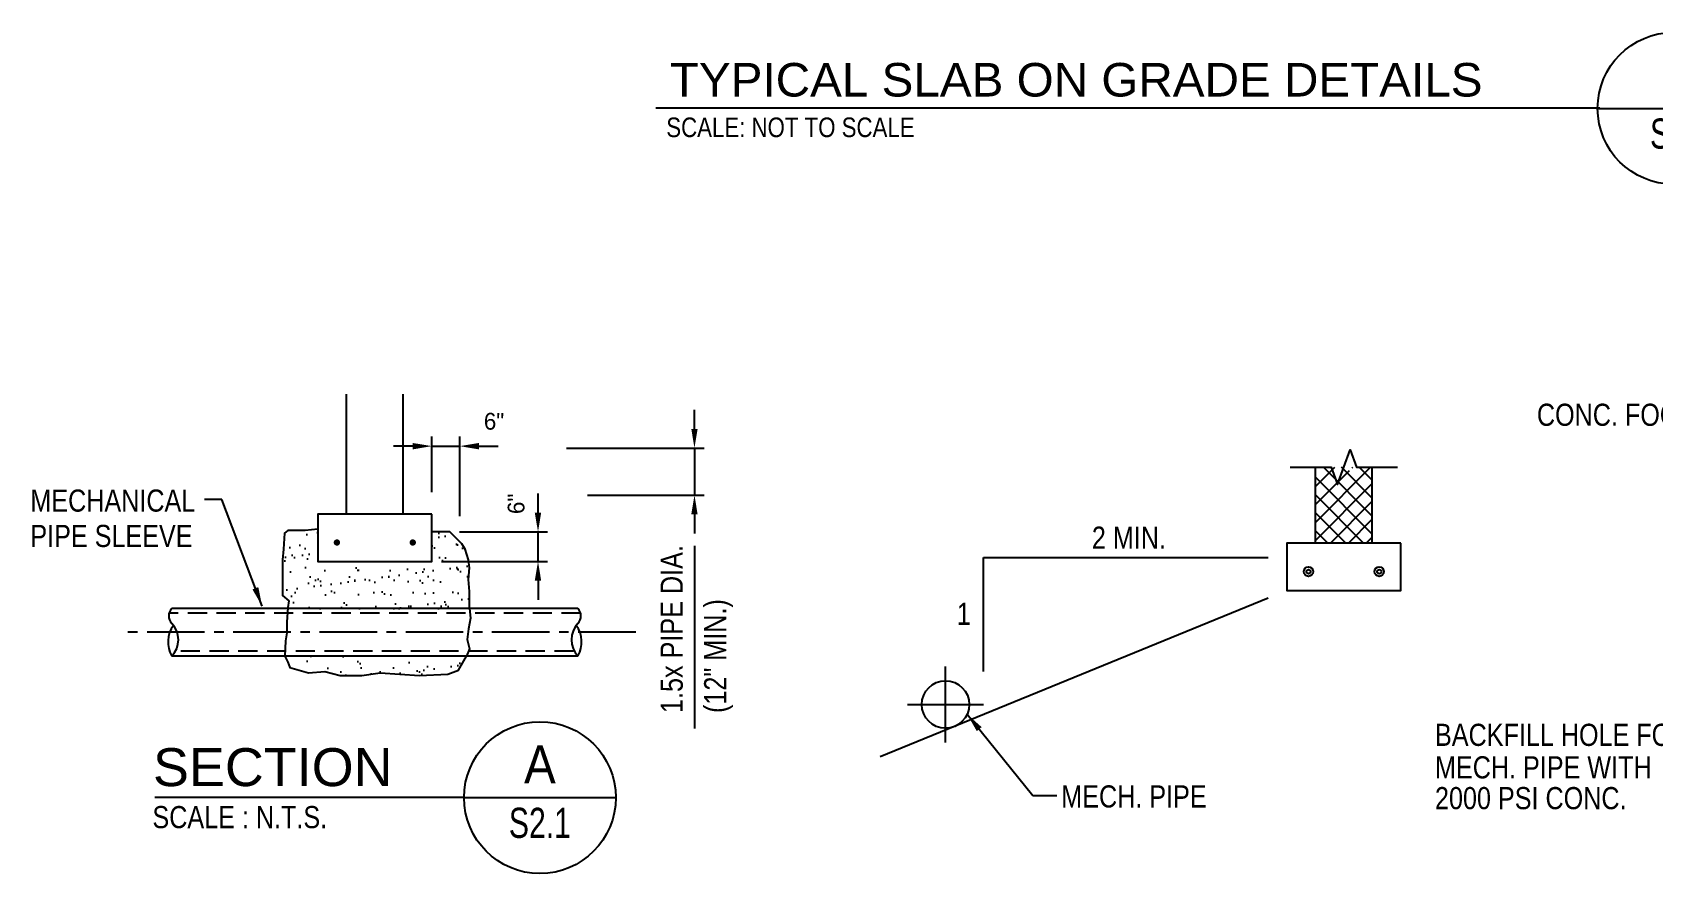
# Model space of a CAD drawing. Extents: x 4834 to 83801, y -13735 to 32221.
# Drawn here: x 10825.7 to 10994.9, y -5030.5 to -4942.7 of the extents above; entities that cross this region are included whole.
import ezdxf
from ezdxf.enums import TextEntityAlignment as Align

# ---------------------------------------------------------------- set-up
doc = ezdxf.new("R2010")
doc.units = 0
doc.header["$LTSCALE"] = 8
doc.header["$MEASUREMENT"] = 0
doc.linetypes.add('CENTER2', pattern=[1.125, 0.75, -0.125, 0.125, -0.125])
doc.linetypes.add('HIDDEN', pattern=[0.375, 0.25, -0.125])
doc.layers.get('0').update_dxf_attribs({"lineweight": 9})
doc.layers.get('DefPoints').update_dxf_attribs({"color": 17})
for name, color, linetype in [('S-DIMS', 2, 'Continuous'), ('S-GRID', 9, 'CENTER2'), ('S-HATCH', 8, 'Continuous'), ('S-MARK', 3, 'Continuous'), ('S-SECT-CCON', 4, 'Continuous'), ('S-SECT-CSTL', 71, 'Continuous'), ('S-SECT-ELEV', 1, 'Continuous'), ('S-SECT-MISC', 134, 'Continuous'), ('S-SECT-RBAR', 4, 'Continuous'), ('s-text', 6, 'Continuous')]:
    doc.layers.add(name, color=color, linetype=linetype)
doc.styles.get("Standard").update_dxf_attribs({"font": 'stylu.ttf'})
doc.dimstyles.new('STD-16', dxfattribs={"dimscale": 16, "dimtxt": 0.109375, "dimasz": 0.125, "dimexe": 0.0625, "dimexo": 0.0625, "dimgap": 0.0625, "dimtad": 1, "dimdec": 4, "dimzin": 3, "dimdsep": 46, "dimlunit": 4, "dimtxsty": 'Standard', "dimcen": 0.09375, "dimclrd": 256, "dimclre": 256, "dimclrt": 50, "dimadec": 0, "dimazin": 0, "dimtfac": 1, "dimtdec": 4, "dimtmove": 2, "dimatfit": 3, "dimfxl": 1, "dimfrac": 2, "dimtolj": 1, "dimtzin": 0, "dimarcsym": 0})
doc.dimstyles.new('STD-16$7', dxfattribs={"dimscale": 16, "dimtxt": 0.09375, "dimasz": 0.125, "dimexe": 0.0625, "dimexo": 0.0625, "dimgap": 0.0625, "dimtad": 1, "dimdec": 4, "dimzin": 3, "dimdsep": 46, "dimlunit": 4, "dimtxsty": 'Standard', "dimcen": 0.0625, "dimdle": 0.0625, "dimclrd": 256, "dimclre": 4, "dimclrt": 6, "dimadec": 0, "dimazin": 0, "dimtfac": 1, "dimtdec": 4, "dimtix": 1, "dimtmove": 2, "dimatfit": 3, "dimfxl": 1, "dimfrac": 1, "dimtolj": 1, "dimtzin": 0, "dimarcsym": 0})

# ---------------------------------------------------------------- blocks, each defined once
blk = doc.blocks.new('*D2828')
at = {"layer": 'DefPoints', "color": 0, "transparency": 16777216}
for p in [(10870.3, -4985.88), (10867.38, -4991.69), (10870.3, -4994.17)]:
    blk.add_point(p, dxfattribs=at)
at = {"layer": 'S-DIMS', "lineweight": -2, "transparency": 16777216}
for p, q in [((10867.38, -4990.69), (10867.38, -4984.88)), ((10870.3, -4993.17), (10870.3, -4984.88)), ((10865.38, -4985.88), (10863.38, -4985.88)), ((10867.38, -4985.88), (10870.3, -4985.88)), ((10872.3, -4985.88), (10874.3, -4985.88))]:
    blk.add_line(p, q, dxfattribs=at)
at = {"layer": 'S-DIMS', "transparency": 16777216}
for points in [[(10865.38, -4985.55), (10865.38, -4986.22), (10867.38, -4985.88)], [(10872.3, -4985.55), (10872.3, -4986.22), (10870.3, -4985.88)]]:
    blk.add_solid(points, dxfattribs=at)
at = {"layer": 'S-DIMS', "color": 50, "transparency": 16777216, "insert": (10873.88, -4983.3), "char_height": 1.75, "attachment_point": 5}
blk.add_mtext('\\A1;6"', dxfattribs=at)
blk = doc.blocks.new('*D2829')
at = {"layer": 'DefPoints', "color": 0, "transparency": 16777216}
for p in [(10869.27, -4994.82), (10878.47, -4994.82), (10867.38, -4997.91)]:
    blk.add_point(p, dxfattribs=at)
at = {"layer": 'S-DIMS', "lineweight": -2, "transparency": 16777216}
for p, q in [((10878.47, -4992.82), (10878.47, -4990.82)), ((10870.27, -4994.82), (10879.47, -4994.82)), ((10878.47, -4997.91), (10878.47, -4994.82)), ((10868.38, -4997.91), (10879.47, -4997.91)), ((10878.47, -4999.91), (10878.47, -5001.91))]:
    blk.add_line(p, q, dxfattribs=at)
at = {"layer": 'S-DIMS', "transparency": 16777216}
for points in [[(10878.13, -4992.82), (10878.8, -4992.82), (10878.47, -4994.82)], [(10878.13, -4999.91), (10878.8, -4999.91), (10878.47, -4997.91)]]:
    blk.add_solid(points, dxfattribs=at)
at = {"layer": 'S-DIMS', "color": 50, "transparency": 16777216, "insert": (10876.19, -4991.9), "char_height": 1.75, "attachment_point": 5, "rotation": 90}
blk.add_mtext('\\A1;6"', dxfattribs=at)
blk = doc.blocks.new('sect_num')
at = {"layer": 'S-MARK', "color": 160}
blk.add_line((-6, 0), (6, 0), dxfattribs=at)
at = {"layer": 'S-MARK', "color": 202}
blk.add_circle((0, 0), 6, dxfattribs=at)
at = {"layer": 'S-MARK', "color": 33, "width": 0.9375}
blk.add_attdef('SN', text='', height=3, dxfattribs=at).set_placement((0, 2.63), align=Align.MIDDLE)
at = {"layer": 'S-MARK', "color": 104, "width": 0.75}
blk.add_attdef('SHT', text='', height=2.38, dxfattribs=at).set_placement((0, -1.99), align=Align.MIDDLE)
blk = doc.blocks.new('*D2831')
at = {"layer": 'DefPoints', "color": 0, "transparency": 16777216}
for p in [(10880.45, -4986.08), (10882.64, -4990.99), (10894.8, -4990.99)]:
    blk.add_point(p, dxfattribs=at)
at = {"layer": 'S-DIMS', "lineweight": -2, "transparency": 16777216}
for p, q in [((10894.8, -4984.08), (10894.8, -4982.08)), ((10881.45, -4986.08), (10895.8, -4986.08)), ((10894.8, -4986.08), (10894.8, -4990.99)), ((10883.64, -4990.99), (10895.8, -4990.99)), ((10894.8, -4992.99), (10894.8, -4994.99))]:
    blk.add_line(p, q, dxfattribs=at)
at = {"layer": 'S-DIMS', "transparency": 16777216}
for points in [[(10894.47, -4984.08), (10895.13, -4984.08), (10894.8, -4986.08)], [(10894.47, -4992.99), (10895.13, -4992.99), (10894.8, -4990.99)]]:
    blk.add_solid(points, dxfattribs=at)

msp = doc.modelspace()

# ---------------------------------------------------------------- hatches: boundary and pattern name
at = {"layer": 'S-HATCH'}
h = msp.add_hatch(dxfattribs=at)
h.set_pattern_fill('ANSI37', color=256, scale=10.56, style=0)
h.set_pattern_definition([(45, (2471.0201, -9032.0812), (-0.93338095, 0.93338095), []), (135, (2471.0201, -9032.0812), (-0.93338095, -0.93338095), [])])
h.paths.add_polyline_path([(10965.56035, -4988.07924), (10963.47882, -4988.07924), (10963.21213, -4988.88625), (10963.05212, -4987.06342), (10962.73209, -4988.07924), (10960.52474, -4988.07924), (10959.62035, -4988.98364), (10959.62035, -4995.99924), (10965.56035, -4995.99924)])
h = msp.add_hatch(dxfattribs=at)
h.set_pattern_fill('AR-SAND', color=256, scale=1.32, style=0)
h.set_pattern_definition([(37.5, (2324.488, -9076.4522), (-0.08315123, 2.54340738), [0, -2.0064, 0, -2.244, 0, -2.145]), (7.5, (2324.488, -9076.4522), (2.3361053, 3.7252328), [0, -1.0824, 0, -1.8084, 0, -0.693]), (327.5, (2322.8643, -9076.4522), (4.11066726, 0.00746995), [0, -0.66, 0, -2.376, 0, -3.102]), (317.5, (2322.8643, -9076.4522), (3.9680871, 1.1585317), [0, -0.33, 0, -1.5576, 0, -1.782])])
h.paths.add_polyline_path([(10871.20124, -4999.80774), (10871.3148, -4998.55973), (10871.20124, -4997.72773), (10870.86057, -4996.61839), (10870.51989, -4996.06372), (10869.27076, -4994.81571), (10868.02163, -4994.81571), (10867.37671, -4994.81571), (10867.37671, -4997.91298), (10855.49671, -4997.91298), (10855.49671, -4994.53838), (10854.16759, -4994.67704), (10852.35067, -4994.67704), (10852.01, -4994.95438), (10851.89644, -4996.61839), (10851.78288, -4997.72773), (10851.78288, -5001.47175), (10852.46423, -5002.02642), (10852.35067, -5002.71976), (10852.35511, -5002.82282), (10871.3148, -5002.82282), (10871.3148, -5002.02642), (10871.3148, -5001.05575)])
h.paths.add_polyline_path([(10871.0094, -5007.77282), (10852.05478, -5007.77282), (10852.35067, -5008.40512), (10852.57779, -5008.95979), (10854.50827, -5009.51446), (10856.21163, -5009.37579), (10857.80144, -5009.79179), (10860.07259, -5009.79179), (10862.00307, -5009.51446), (10866.09115, -5009.79179), (10869.04364, -5009.65313), (10870.17922, -5009.23712)])

# ---------------------------------------------------------------- linework, layer by layer
at = {"layer": 'S-DIMS'}
msp.add_line((10894.80043, -4996.26805), (10894.80043, -5015.32704), dxfattribs=at)
at = {"layer": 'S-GRID'}
msp.add_line((10888.66372, -5005.29782), (10834.67192, -5005.29782), dxfattribs=at)
at = {"layer": 'S-MARK', "color": 160}
for p, q in [((10890.77706, -4950.59006), (10989.29821, -4950.59006)), ((10870.74745, -5022.54498), (10838.45605, -5022.54498))]:
    msp.add_line(p, q, dxfattribs=at)
at = {"layer": 'S-SECT-CCON'}
for p, q in [((10858.46671, -4992.96298), (10858.46671, -4980.4739)), ((10864.40671, -4992.96298), (10864.40671, -4980.4739)), ((10959.62035, -4995.99924), (10959.62035, -4988.07924)), ((10965.56035, -4995.99924), (10965.56035, -4988.07924))]:
    msp.add_line(p, q, dxfattribs=at)
at = {"layer": 'S-SECT-CCON', "linetype": 'Continuous'}
msp.add_lwpolyline([(10956.98035, -4988.07924), (10961.27035, -4988.07924), (10961.93035, -4989.89257), (10963.25035, -4986.2659), (10963.91035, -4988.07924), (10968.20035, -4988.07924)], dxfattribs=at)
at = {"layer": 'S-SECT-CCON'}
for points in [[(10867.37671, -4992.96298), (10855.49671, -4992.96298), (10855.49671, -4997.91298), (10867.37671, -4997.91298)], [(10968.53035, -4995.99924), (10956.65035, -4995.99924), (10956.65035, -5000.94924), (10968.53035, -5000.94924)]]:
    msp.add_lwpolyline(points, close=True, dxfattribs=at)
at = {"layer": 'S-SECT-CSTL', "color": 2, "linetype": 'HIDDEN'}
for p, q in [((10882.91646, -5003.31782), (10839.95899, -5003.31782)), ((10882.18038, -5007.27782), (10840.60693, -5007.27782))]:
    msp.add_line(p, q, dxfattribs=at)
at = {"layer": 'S-SECT-CSTL'}
for p, q in [((10882.63719, -5002.82282), (10840.23826, -5002.82282)), ((10882.63719, -5007.77282), (10840.23826, -5007.77282))]:
    msp.add_line(p, q, dxfattribs=at)
for centre, radius, start, end in [((10841.02692, -5003.59405), 1.10307, 135.6403117, 224.3658152), ((10881.84854, -5003.59405), 1.10307, 315.6341848, 44.3596883), ((10842.79075, -5006.31014), 2.94188, 143.8019681, 209.814385), ((10838.46732, -5006.06905), 2.45746, 316.1074046, 43.8898218), ((10884.40814, -5006.06905), 2.45746, 136.1101782, 223.8925954), ((10880.0847, -5006.31014), 2.94188, 330.185615, 36.1980319)]:
    msp.add_arc(centre, radius, start, end, dxfattribs=at)
at = {"layer": 'S-SECT-ELEV'}
for points in [[(10855.49671, -4994.53838), (10854.16759, -4994.67704), (10852.35067, -4994.67704), (10852.01, -4994.95438), (10851.89644, -4996.61839), (10851.78288, -4997.72773), (10851.78288, -5001.47175), (10852.46423, -5002.02642), (10852.35067, -5002.71976), (10852.35511, -5002.82282)], [(10871.3148, -5002.82282), (10871.3148, -5002.02642), (10871.3148, -5001.05575), (10871.20124, -4999.80774), (10871.3148, -4998.55973), (10871.20124, -4997.72773), (10870.86057, -4996.61839), (10870.51989, -4996.06372), (10869.27076, -4994.81571), (10868.02163, -4994.81571), (10867.37671, -4994.81571)], [(10852.35067, -5002.71976), (10852.24114, -5004.24173), (10852.24114, -5005.3507), (10852.1276, -5006.18242), (10852.05478, -5007.77282)], [(10871.3148, -5002.82282), (10871.42908, -5003.82587), (10871.202, -5004.93483), (10871.08846, -5006.0438), (10871.31554, -5007.01414), (10871.0094, -5007.77282)], [(10852.05478, -5007.77282), (10852.35067, -5008.40512), (10852.57779, -5008.95979), (10854.50827, -5009.51446), (10856.21163, -5009.37579), (10857.80144, -5009.79179), (10860.07259, -5009.79179), (10862.00307, -5009.51446), (10866.09115, -5009.79179), (10869.04364, -5009.65313), (10870.17922, -5009.23712), (10871.0094, -5007.77282)]]:
    msp.add_lwpolyline(points, dxfattribs=at)
at = {"layer": 'S-SECT-MISC'}
for p, q in [((10954.6879, -5001.7506), (10914.17965, -5018.29191)), ((10921.01035, -5016.78924), (10921.01035, -5008.86924)), ((10917.05035, -5012.82924), (10924.97035, -5012.82924))]:
    msp.add_line(p, q, dxfattribs=at)
msp.add_circle((10921.01035, -5012.82924), 2.475, dxfattribs=at)
at = {"layer": 'S-SECT-RBAR', "const_width": 0.33}
for points in [[(10857.31171, -4995.93298, 1), (10857.64171, -4995.93298, 1)], [(10865.23171, -4995.93298, 1), (10865.56171, -4995.93298, 1)]]:
    msp.add_lwpolyline(points, format="xyb", close=True, dxfattribs=at)
at = {"layer": 'S-SECT-RBAR'}
for centre, radius in [((10958.8966, -4998.96924), 0.495), ((10958.8966, -4998.96924), 0.21866), ((10966.2841, -4998.96924), 0.495), ((10966.2841, -4998.96924), 0.21866)]:
    msp.add_circle(centre, radius, dxfattribs=at)
at = {"layer": 's-text'}
for p, q in [((10924.9879, -5009.38743), (10924.9879, -4997.50743)), ((10924.9879, -4997.50743), (10954.6879, -4997.50743))]:
    msp.add_line(p, q, dxfattribs=at)

# ---------------------------------------------------------------- block references
at = {"xscale": 1.32, "yscale": 1.32, "zscale": 1.32}
for p, values in [((10997.0031, -4950.64739), {'SN': '1', 'SHT': 'S-3'}), ((10878.66745, -5022.54498), {'SN': 'A', 'SHT': 'S2.1'})]:
    msp.add_blockref('sect_num', p, dxfattribs=at).add_auto_attribs(values)

# ---------------------------------------------------------------- texts
at = {"layer": 'S-MARK', "color": 210, "width": 1.0625}
msp.add_text('TYPICAL SLAB ON GRADE DETAILS', height=3.499986, dxfattribs=at).set_placement((10892.2263, -4949.41208))
at = {"layer": 'S-MARK', "color": 50, "width": 0.85}
for s, height, p in [('SCALE: NOT TO SCALE', 2.0416585, (10891.858, -4953.6449)), ('SCALE : N.T.S.', 2.31, (10838.21879, -5025.73168))]:
    msp.add_text(s, height=height, dxfattribs=at).set_placement(p)
at = {"layer": 'S-MARK', "color": 210, "width": 1.0625}
msp.add_text('SECTION', height=3.96, dxfattribs=at).set_placement((10850.78124, -5019.36394), align=Align.MIDDLE)
at = {"layer": 's-text', "width": 0.85}
for s, p in [('CONC. FOOTING', (10982.74053, -4983.76101)), ('MECHANICAL', (10825.47693, -4992.71439)), ('PIPE SLEEVE', (10825.47693, -4996.40316)), ('BACKFILL HOLE FOR', (10972.10394, -5017.14965)), ('MECH. PIPE WITH', (10972.10394, -5020.53997)), ('MECH. PIPE', (10933.09078, -5023.5748)), ('2000 PSI CONC.', (10972.10394, -5023.75185))]:
    msp.add_text(s, height=2.31, dxfattribs=at).set_placement(p)
for s, p in [('2 MIN.', (10940.15171, -4996.584)), ('1', (10922.91513, -5004.52546))]:
    msp.add_text(s, height=2.31, dxfattribs=at).set_placement(p, align=Align.CENTER)
for s, p in [('1.5x PIPE DIA.', (10893.57995, -5013.71478)), ('(12" MIN.)', (10898.11745, -5013.71478))]:
    msp.add_text(s, height=2.31, rotation=90, dxfattribs=at).set_placement(p)

# ---------------------------------------------------------------- dimensions: what is measured, and where the dimension line sits
at = {"layer": 'S-DIMS'}
dim = msp.add_linear_dim(base=(10870.30105, -4985.8819), p1=(10867.37671, -4991.68838), p2=(10870.30105, -4994.1686), text='6"', dimstyle='STD-16', dxfattribs=at)
dim.commit()
dim.dimension.update_dxf_attribs({"geometry": '*D2828', "text_midpoint": (10873.88071, -4983.29937), "dimtype": 160})
dim = msp.add_linear_dim(base=(10894.80043, -4990.98805), p1=(10880.44614, -4986.0782), p2=(10882.63719, -4990.98805), angle=90, text=' ', dimstyle='STD-16', dxfattribs=at)
dim.commit()
dim.dimension.update_dxf_attribs({"geometry": '*D2831', "text_midpoint": (10894.80043, -4988.53312)})
dim = msp.add_linear_dim(base=(10878.46614, -4994.81571), p1=(10867.37671, -4997.91298), p2=(10869.27076, -4994.81571), angle=90, text='6"', dimstyle='STD-16', dxfattribs=at)
dim.commit()
dim.dimension.update_dxf_attribs({"geometry": '*D2829', "text_midpoint": (10876.19495, -4991.89506), "dimtype": 160})

# ---------------------------------------------------------------- leaders
at = {"layer": 's-text'}
msp.add_leader([(10849.67293, -5002.57523), (10845.46543, -4991.43773), (10843.65043, -4991.43773)], dimstyle='STD-16$7', override={"dimgap": 0.0625, "dimtad": 0}, dxfattribs=at)
msp.add_leader([(10923.26683, -5013.84604), (10930.10963, -5022.30587), (10932.62319, -5022.30587)], dimstyle='STD-16$7', dxfattribs=at)

doc.saveas('drawing.dxf')
